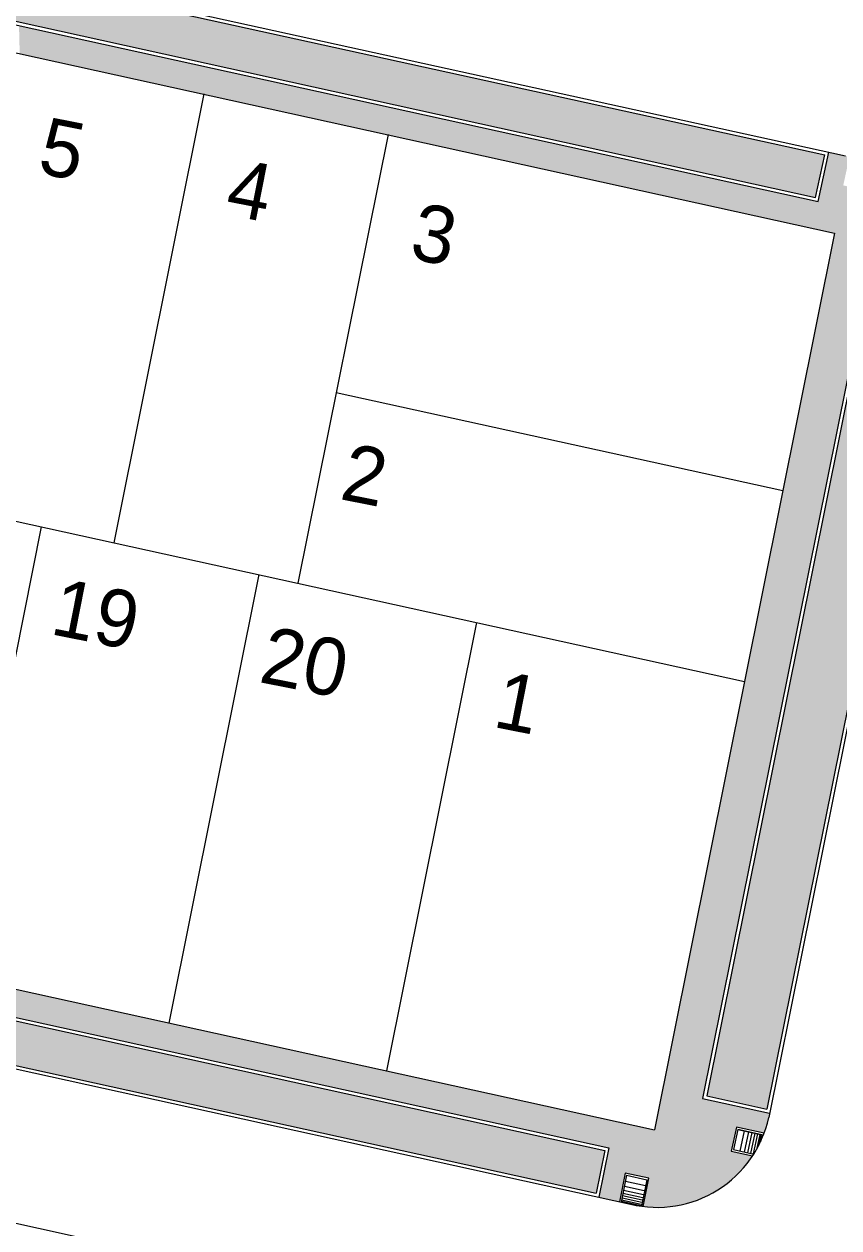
# Model space of a CAD drawing. Header units: metres. Extents: x 12093 to 20303, y 514 to 1412.
# Drawn here: x 19788.4 to 19824.1, y 699.5 to 752.2 of the extents above; entities that cross this region are included whole.
import ezdxf

# ---------------------------------------------------------------- set-up
doc = ezdxf.new("R2010")
doc.units = ezdxf.units.M
doc.linetypes.add('ACAD_ISO04W100', pattern=[30, 24, -3, 0, -3])
for name, color, linetype, lineweight in [('corte vias', 21, 'ACAD_ISO04W100', 50), ('grass', 64, 'Continuous', 13), ('lotes', 1, 'Continuous', 5), ('MANZANAS-ORIGINALES', 147, 'Continuous', 9), ('TEXTO LOTES', 31, 'Continuous', 60), ('VEREDAS', 251, 'Continuous', 18)]:
    doc.layers.add(name, color=color, linetype=linetype, lineweight=lineweight)
pattern_1 = [(50, (0, 0), (0.546554007, -0.047817257), [0.05715, -0.62865]), (355, (0, 0), (-0.105728478, 0.573169929), [0.04572, -0.50292]), (100.451, (0.04555, -0.004), (0.440827505, 0.525350063), [0.04857, -0.53427]), (46.1842, (0, 0.1524), (0.813237123, -0.126126984), [0.085725, -0.942975]), (96.6356, (0.0678, 0.1419), (0.712212703, 0.742276668), [0.072855, -0.801405]), (351.184, (0, 0.1524), (0.712213817, 0.742275354), [0.06858, -0.75438]), (21, (0.0762, 0.1143), (0.45484464, -0.306796556), [0.05715, -0.62865]), (326, (0.0762, 0.1143), (0.185406085, 0.552563898), [0.04572, -0.50292]), (71.4514, (0.1141, 0.08873), (0.640249472, 0.245768573), [0.04857, -0.53427]), (37.5, (0, 0), (0.0092658098, 0.2536651166), [0, -0.496824, 0, -0.51054, 0, -0.504825]), (7.5, (0, 0), (0.2004589875, 0.3005417245), [0, -0.291084, 0, -0.485394, 0, -0.192405]), (327.5, (-0.16993, 0), (0.4067717855, -0.017186232), [0, -0.1905, 0, -0.59436, 0, -0.78867]), (317.5, (-0.24613, 0), (0.444387544, 0.076279473), [0, -0.24765, 0, -0.394716, 0, -0.56007])]

msp = doc.modelspace()

# ---------------------------------------------------------------- hatches: boundary and pattern name
at = {"layer": 'grass'}
h = msp.add_hatch(dxfattribs=at)
h.set_pattern_fill('AR-CONC', color=256, scale=0.004, style=0)
h.set_pattern_definition([(50, (0, 0), (0.728738676, -0.063756342), [0.0762, -0.8382]), (355, (0, 0), (-0.140971304, 0.764226572), [0.06096, -0.67056]), (100.451, (0.0607, -0.0053), (0.587770007, 0.700466751), [0.06476, -0.71236]), (46.1842, (0, 0.2032), (1.084316164, -0.16816931), [0.1143, -1.2573]), (96.6356, (0.0904, 0.1892), (0.94961694, 0.989702224), [0.09714, -1.06854]), (351.184, (0, 0.2032), (0.949618423, 0.98970047), [0.09144, -1.00584]), (21, (0.1016, 0.1524), (0.60645952, -0.409062074), [0.0762, -0.8382]), (326, (0.1016, 0.1524), (0.247208113, 0.736751864), [0.06096, -0.67056]), (71.4514, (0.15214, 0.1183), (0.853665963, 0.32769143), [0.06476, -0.71236]), (37.5, (0, 0), (0.012354413, 0.3382201555), [0, -0.662432, 0, -0.68072, 0, -0.6731]), (7.5, (0, 0), (0.26727865, 0.400722299), [0, -0.388112, 0, -0.647192, 0, -0.25654]), (327.5, (-0.22657, 0), (0.5423623807, -0.022914976), [0, -0.254, 0, -0.79248, 0, -1.05156]), (317.5, (-0.32817, 0), (0.592516726, 0.101705964), [0, -0.3302, 0, -0.526288, 0, -0.74676])])
h.paths.add_polyline_path([(19776.379, 756.803), (19776.251, 754.886), (19823.051, 744.589), (19823.46, 746.444)])
h = msp.add_hatch(dxfattribs=at)
h.set_pattern_fill('AR-CONC', color=256, scale=0.003, style=0)
h.set_pattern_definition(pattern_1)
h.paths.add_polyline_path([(19828.059, 740.195), (19825.412, 740.727), (19818.287, 705.295), (19820.925, 704.714)])
h = msp.add_hatch(dxfattribs=at)
h.set_pattern_fill('AR-CONC', color=256, scale=0.003, style=0)
h.set_pattern_definition(pattern_1)
h.paths.add_polyline_path([(19770.986, 712.323), (19770.505, 710.483), (19813.452, 701.034), (19813.827, 702.897)])
at = {"layer": 'VEREDAS', "lineweight": 20}
h = msp.add_hatch(dxfattribs=at)
h.set_pattern_fill('ANSI38', color=256, scale=0.02, style=0)
h.paths.add_polyline_path([(19788.2, 752.103), (19788.231, 750.868), (19823.884, 743.023), (19823.166, 744.41)])
h = msp.add_hatch(dxfattribs=at)
h.set_pattern_fill('ANSI38', color=256, scale=0.02, style=0)
h.paths.add_polyline_path([(19825.294, 740.904), (19828.235, 740.312), (19828.258, 740.423, 0.040507), (19828.367, 741.224), (19827.1, 741.479), (19827.309, 742.518), (19828.307, 742.318, 0.243978), (19825.543, 746.003), (19825.297, 744.883), (19824.262, 745.111), (19824.537, 746.361, 0.009085), (19824.359, 746.4), (19823.638, 746.559), (19823.166, 744.41), (19823.884, 743.023), (19815.998, 703.802), (19818.111, 705.18)])
h = msp.add_hatch(dxfattribs=at)
h.set_pattern_fill('ANSI38', color=256, scale=0.02, style=0)
h.paths.add_polyline_path([(19756.657, 716.858), (19756.657, 715.629), (19794.142, 707.382), (19794.753, 708.476)])
h = msp.add_hatch(dxfattribs=at)
h.set_pattern_fill('ANSI38', color=256, scale=0.02, style=0)
h.paths.add_polyline_path([(19820.294, 702.662), (19819.354, 702.869), (19819.586, 703.924), (19820.8, 703.656, 0.03563), (19821.002, 704.339), (19821.041, 704.535), (19818.111, 705.18), (19815.998, 703.802), (19794.753, 708.476), (19794.142, 707.382), (19814.003, 703.012), (19813.569, 700.855), (19814.468, 700.657), (19814.72, 701.912), (19815.756, 701.684), (19815.508, 700.45, 0.284994)])

# ---------------------------------------------------------------- linework, layer by layer
at = {"layer": 'corte vias', "lineweight": 20}
for p, q in [((19819.586, 703.924), (19819.354, 702.869)), ((19820.8, 703.656), (19819.586, 703.924)), ((19819.461, 702.937), (19820.346, 702.743)), ((19819.354, 702.869), (19820.294, 702.662)), ((19814.72, 701.912), (19814.468, 700.657)), ((19815.756, 701.684), (19814.72, 701.912)), ((19815.508, 700.45), (19815.756, 701.684))]:
    msp.add_line(p, q, dxfattribs=at)
at = {"layer": 'lotes', "lineweight": 20}
for p, q in [((19796.293, 749.109), (19792.347, 729.484)), ((19804.352, 747.338), (19800.405, 727.711)), ((19789.172, 730.182), (19785.229, 710.571)), ((19798.696, 728.087), (19794.753, 708.476)), ((19808.22, 725.991), (19804.276, 706.381))]:
    msp.add_line(p, q, dxfattribs=at)
msp.add_lwpolyline([(19821.617, 731.747), (19802.081, 736.045)], dxfattribs=at)
at = {"layer": 'MANZANAS-ORIGINALES'}
for p, q in [((19749.172, 762.789), (19823.46, 746.444)), ((19749.2, 762.936), (19824.359, 746.4)), ((19748.76, 760.934), (19823.051, 744.589)), ((19748.727, 760.788), (19823.166, 744.41)), ((19748.47, 759.616), (19823.884, 743.023)), ((19823.051, 744.589), (19823.46, 746.444)), ((19823.166, 744.41), (19823.638, 746.559)), ((19726.447, 743.983), (19819.941, 723.412)), ((19823.884, 743.023), (19815.998, 703.802)), ((19825.294, 740.904), (19818.111, 705.18)), ((19825.412, 740.727), (19818.287, 705.295)), ((19828.258, 740.423), (19821.002, 704.339)), ((19828.059, 740.195), (19820.925, 704.714)), ((19726.447, 723.505), (19815.998, 703.802)), ((19727.947, 721.946), (19814.003, 703.012)), ((19728.061, 721.767), (19813.827, 702.897)), ((19725.906, 720.142), (19814.955, 700.55)), ((19727.653, 719.911), (19813.452, 701.034)), ((19815.785, 693.609), (19715.633, 715.645)), ((19818.111, 705.18), (19821.041, 704.535)), ((19818.287, 705.295), (19820.925, 704.714)), ((19821.071, 704.682), (19821.074, 704.682)), ((19819.655, 703.816), (19819.461, 702.937)), ((19819.655, 703.816), (19819.461, 702.937)), ((19819.655, 703.816), (19820.767, 703.571)), ((19820.767, 703.571), (19819.655, 703.816)), ((19819.928, 703.756), (19819.735, 702.877)), ((19820.123, 703.713), (19819.93, 702.834)), ((19820.26, 703.683), (19820.067, 702.804)), ((19820.397, 703.653), (19820.203, 702.774)), ((19820.514, 703.627), (19820.321, 702.748)), ((19820.612, 703.606), (19820.466, 702.943)), ((19820.661, 703.595), (19820.552, 703.1)), ((19820.709, 703.584), (19820.644, 703.286)), ((19814.003, 703.012), (19813.569, 700.855)), ((19819.461, 702.937), (19820.346, 702.743)), ((19813.827, 702.897), (19813.452, 701.034)), ((19814.783, 701.816), (19814.546, 700.64)), ((19814.688, 701.346), (19815.559, 701.154)), ((19814.731, 701.561), (19815.606, 701.369)), ((19814.783, 701.816), (19815.662, 701.623)), ((19815.662, 701.623), (19815.428, 700.461)), ((19814.586, 700.836), (19815.447, 700.646)), ((19814.605, 700.934), (19815.468, 700.744)), ((19814.625, 701.032), (19815.49, 700.842)), ((19814.653, 701.169), (19815.52, 700.978)), ((19814.556, 700.689), (19815.415, 700.5)), ((19814.566, 700.738), (19815.426, 700.549))]:
    msp.add_line(p, q, dxfattribs=at)
msp.add_arc((19816.118, 705.414), 5.001, 256.5523, 347.5916, dxfattribs=at)

# ---------------------------------------------------------------- texts
at = {"layer": 'TEXTO LOTES', "lineweight": 20, "char_height": 2.5, "width": 4.41111, "attachment_point": 1, "rotation": 348.8546}
for s, insert in [('5', (19789.435, 748.119)), ('4', (19797.638, 746.314)), ('3', (19805.703, 744.383)), ('2', (19802.661, 733.853)), ('19', (19789.987, 727.95)), ('20', (19799.122, 725.851)), ('1', (19809.36, 723.893))]:
    msp.add_mtext(s, dxfattribs=dict(at, insert=insert))

doc.saveas('drawing.dxf')
